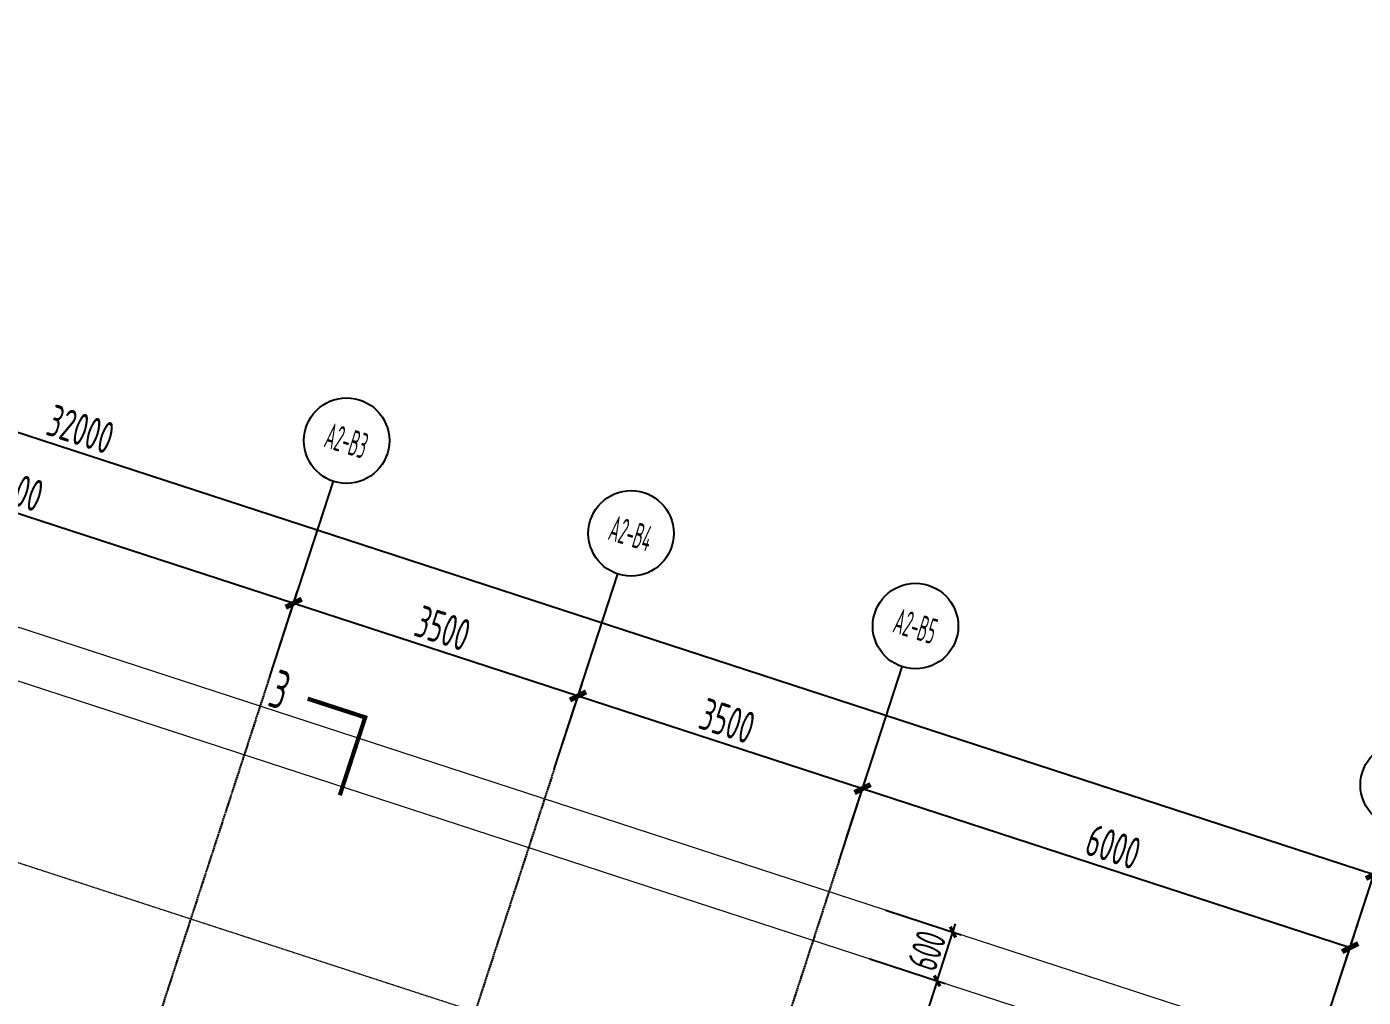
# Model space of a CAD drawing. Header units: millimetres. Extents: x 11639278 to 23698211, y -13072636 to -5537337.
# Drawn here: x 11863174 to 11878810, y -6321917 to -6310563 of the extents above; entities that cross this region are included whole.
import ezdxf
from ezdxf.enums import TextEntityAlignment as Align

# ---------------------------------------------------------------- set-up
doc = ezdxf.new("R2010")
doc.units = ezdxf.units.MM
doc.header["$LTSCALE"] = 10
for name, pattern in [('A2-RG-AXIS$0$CENTER', [2, 1.25, -0.25, 0.25, -0.25]), ('A2-RG-AXIS$0$DOTE', [2.42, 2, -0.2, 0.02, -0.2]), ('A2-RI-F1$0$Overhead 1_16_', [2.579687, 1.5875, -0.992188])]:
    doc.linetypes.add(name, pattern=pattern)
for name, color, linetype in [('A2-RB-F1$0$$34$A-DIMS-100', 1, 'Continuous'), ('A2-RB-F1$0$A-DIMS-100', 1, 'Continuous'), ('A2-RG-AXIS$0$A-AXIS', 1, 'Continuous'), ('A2-RG-AXIS$0$A-DIMS-100', 1, 'Continuous'), ('A2-RG-AXIS$0$A-GRID', 1, 'A2-RG-AXIS$0$CENTER'), ('A2-RG-AXIS$0$A-SYMB', 4, 'Continuous'), ('A2-RI-F1$0$A-SYMB', 4, 'Continuous'), ('A2-RI-F1$0$A-SYMB-AREA', 4, 'Continuous'), ('A2-RI-F1$0$A-SYMB-NAME', 4, 'Continuous')]:
    doc.layers.add(name, color=color, linetype=linetype)
doc.layers.add('A2-RI-F1$0$A-DETL-LLIN', color=3, linetype='Continuous', lineweight=5)
doc.layers.add('A2-RI-F1$0$A-FLOR-OVHD', color=8, linetype='A2-RI-F1$0$Overhead 1_16_', lineweight=5)
doc.styles.add('A2-RB-F1$0$$0$XD2008', font='hzs.shx', dxfattribs={"width": 0.7, "bigfont": 'hztxt.shx'})
doc.styles.add('A2-RB-F1$0$XD2008', font='hzs.shx', dxfattribs={"width": 0.7, "bigfont": 'hztxt.shx'})
doc.styles.add('A2-RG-AXIS$0$ECADI', font='hzs.shx', dxfattribs={"width": 0.7, "bigfont": 'hztxt.shx'})
doc.styles.add('A2-RG-AXIS$0$XD2008', font='hzs.shx', dxfattribs={"width": 0.7, "bigfont": 'hztxt.shx'})
doc.styles.add('A2-RI-F1$0$ECADI', font='hzs.shx', dxfattribs={"width": 0.7, "bigfont": 'hztxt.shx'})
doc.dimstyles.new('A2-RB-F1$0$$0$XD100$0', dxfattribs={"dimscale": 100, "dimtxt": 3.5, "dimasz": 1, "dimexe": 1, "dimexo": 2, "dimgap": 0.5, "dimtad": 1, "dimdec": 0, "dimdsep": 46, "dimtxsty": 'A2-RB-F1$0$$0$XD2008', "dimblk1": 'A2-RB-F1$0$$20$_ArchTick', "dimblk2": 'A2-RB-F1$0$$20$_ArchTick', "dimsah": 1, "dimcen": 2.5, "dimclrt": 4, "dimaunit": 1, "dimadec": 0, "dimazin": 0, "dimtfac": 1, "dimtdec": 0, "dimtix": 1, "dimtmove": 2, "dimatfit": 3, "dimfxl": 0, "dimtolj": 1, "dimtzin": 0, "dimarcsym": 0})
doc.dimstyles.new('A2-RB-F1$0$XD100', dxfattribs={"dimscale": 100, "dimtxt": 3.5, "dimasz": 1.5, "dimexe": 1, "dimexo": 2, "dimgap": 0.5, "dimtad": 1, "dimdec": 0, "dimdsep": 46, "dimtxsty": 'A2-RB-F1$0$XD2008', "dimcen": 2.5, "dimclrt": 4, "dimaunit": 1, "dimadec": 0, "dimazin": 0, "dimtfac": 1, "dimtdec": 0, "dimtix": 1, "dimtmove": 1, "dimatfit": 3, "dimfxl": 0, "dimtolj": 1, "dimtzin": 0, "dimarcsym": 0})
doc.dimstyles.new('A2-RB-F1$0$XD100$0', dxfattribs={"dimscale": 100, "dimtxt": 3.5, "dimasz": 1, "dimexe": 1, "dimexo": 2, "dimgap": 0.5, "dimtad": 1, "dimdec": 0, "dimdsep": 46, "dimtxsty": 'A2-RB-F1$0$XD2008', "dimblk1": 'A2-RB-F1$0$_ArchTick', "dimblk2": 'A2-RB-F1$0$_ArchTick', "dimsah": 1, "dimcen": 2.5, "dimclrt": 4, "dimaunit": 1, "dimadec": 0, "dimazin": 0, "dimtfac": 1, "dimtdec": 0, "dimtix": 1, "dimtmove": 1, "dimatfit": 3, "dimfxl": 0, "dimtolj": 1, "dimtzin": 0, "dimarcsym": 0})
doc.dimstyles.new('A2-RG-AXIS$0$XD150$0', dxfattribs={"dimscale": 150, "dimtxt": 2.5, "dimasz": 1, "dimexe": 1, "dimexo": 2, "dimgap": 0.5, "dimtad": 1, "dimdec": 0, "dimdsep": 46, "dimtxsty": 'A2-RG-AXIS$0$XD2008', "dimblk": 'A2-RG-AXIS$0$_ArchTick', "dimcen": 2.5, "dimclrt": 4, "dimaunit": 1, "dimadec": 0, "dimazin": 0, "dimtfac": 1, "dimtdec": 0, "dimtmove": 2, "dimatfit": 3, "dimfxl": 0, "dimtolj": 1, "dimtzin": 0, "dimarcsym": 0})

# ---------------------------------------------------------------- blocks, each defined once
blk = doc.blocks.new('A2-RI-F1$0$5erhfh')
at = {"layer": 'A2-RI-F1$0$A-SYMB-AREA', "style": 'A2-RI-F1$0$ECADI', "width": 0.7}
blk.add_attdef('340M2', text='', height=2.5, dxfattribs=at).set_placement((0, 1.25), align=Align.MIDDLE_LEFT)
at = {"layer": 'A2-RI-F1$0$A-SYMB-NAME', "style": 'A2-RI-F1$0$ECADI', "width": 0.7}
blk.add_attdef('CHINESENAME', (-12.29, 3.09), '', height=4.5, dxfattribs=at)
blk = doc.blocks.new('A2-RI-F1')
at = {"layer": 'A2-RI-F1$0$A-DETL-LLIN'}
for p, q in [((11879262.4, -6322866.6), (11859586.2, -6316453.2)), ((11878506, -6323251.1), (11859400.3, -6317023.6))]:
    blk.add_line(p, q, dxfattribs=at)
at = {"layer": 'A2-RI-F1$0$A-FLOR-OVHD', "ltscale": 0.3}
blk.add_lwpolyline([(11832501.7, -6353064.2), (11845078.7, -6314477.5), (11879355.1, -6325647.5), (11871959.5, -6348337.9), (11872377.5, -6348345.6), (11867157.7, -6364360), (11832494.4, -6353061.8)], dxfattribs=at)
at = {"layer": 'A2-RI-F1$0$A-SYMB', "const_width": 50}
blk.add_lwpolyline([(11866836.9, -6319553), (11867133.6, -6318642.9), (11866461.7, -6318424)], dxfattribs=at)
ref = blk.add_blockref('A2-RI-F1$0$5erhfh', (11867049.7, -6319177.4), dxfattribs=dict(xscale=100.0000000002661, yscale=100.0000000002661, zscale=100.0000000002661, rotation=341.9467459264774))
ref.add_attrib('CHINESENAME', '3', (11865976.7, -6318502.9), dxfattribs={"layer": 'A2-RI-F1$0$A-SYMB-NAME', "height": 450, "rotation": 341.94675, "style": 'A2-RI-F1$0$ECADI', "width": 0.7})
blk = doc.blocks.new('A2-RG-AXIS$0$_ArchTick')
at = {"color": 0, "linetype": 'ByBlock', "const_width": 0.4}
blk.add_lwpolyline([(-0.5, -0.5), (0.5, 0.5)], dxfattribs=at)
blk = doc.blocks.new('*D815')
at = {"layer": 'A2-RG-AXIS$0$A-DIMS-100', "color": 0, "lineweight": -2, "transparency": 16777216}
for p, q in [((11859455, -6315708), (11859688, -6314995)), ((11859641, -6315138), (11866297, -6317307)), ((11866111, -6317877), (11866343, -6317164))]:
    blk.add_line(p, q, dxfattribs=at)
at = {"layer": 'Defpoints', "color": 0, "transparency": 16777216}
for p in [(11859362, -6315993), (11866297, -6317307), (11866018, -6318163)]:
    blk.add_point(p, dxfattribs=at)
at = {"layer": 'A2-RG-AXIS$0$A-DIMS-100', "color": 0, "lineweight": -2, "transparency": 16777216, "xscale": 150, "yscale": 150, "zscale": 150}
for p, rotation in [((11859641, -6315138), 161.9467459168328), ((11866297, -6317307), 341.9467459168328)]:
    blk.add_blockref('A2-RG-AXIS$0$_ArchTick', p, dxfattribs=dict(at, rotation=rotation))
at = {"layer": 'A2-RG-AXIS$0$A-DIMS-100', "color": 4, "transparency": 16777216, "insert": (11863050, -6315973), "char_height": 375, "attachment_point": 5, "rotation": 341.9467, "style": 'A2-RG-AXIS$0$XD2008'}
blk.add_mtext('\\A1;7000', dxfattribs=at)
blk = doc.blocks.new('*D816')
at = {"layer": 'A2-RG-AXIS$0$A-DIMS-100', "color": 0, "lineweight": -2, "transparency": 16777216}
for p, q in [((11866111, -6317877), (11866343, -6317164)), ((11866297, -6317307), (11869624, -6318392)), ((11869438, -6318962), (11869671, -6318249))]:
    blk.add_line(p, q, dxfattribs=at)
at = {"layer": 'Defpoints', "color": 0, "transparency": 16777216}
for p in [(11866018, -6318163), (11869624, -6318392), (11869345, -6319247)]:
    blk.add_point(p, dxfattribs=at)
at = {"layer": 'A2-RG-AXIS$0$A-DIMS-100', "color": 0, "lineweight": -2, "transparency": 16777216, "xscale": 150, "yscale": 150, "zscale": 150}
for p, rotation in [((11866297, -6317307), 161.9467459168328), ((11869624, -6318392), 341.9467459168328)]:
    blk.add_blockref('A2-RG-AXIS$0$_ArchTick', p, dxfattribs=dict(at, rotation=rotation))
at = {"layer": 'A2-RG-AXIS$0$A-DIMS-100', "color": 4, "transparency": 16777216, "insert": (11868042, -6317600), "char_height": 375, "attachment_point": 5, "rotation": 341.9467, "style": 'A2-RG-AXIS$0$XD2008'}
blk.add_mtext('\\A1;3500', dxfattribs=at)
blk = doc.blocks.new('*D817')
at = {"layer": 'A2-RG-AXIS$0$A-DIMS-100', "color": 0, "lineweight": -2, "transparency": 16777216}
for p, q in [((11869438, -6318962), (11869671, -6318249)), ((11869624, -6318392), (11872952, -6319476)), ((11872766, -6320047), (11872999, -6319334))]:
    blk.add_line(p, q, dxfattribs=at)
at = {"layer": 'Defpoints', "color": 0, "transparency": 16777216}
for p in [(11869345, -6319247), (11872952, -6319476), (11872673, -6320332)]:
    blk.add_point(p, dxfattribs=at)
at = {"layer": 'A2-RG-AXIS$0$A-DIMS-100', "color": 0, "lineweight": -2, "transparency": 16777216, "xscale": 150, "yscale": 150, "zscale": 150}
for p, rotation in [((11869624, -6318392), 161.9467459168328), ((11872952, -6319476), 341.9467459168328)]:
    blk.add_blockref('A2-RG-AXIS$0$_ArchTick', p, dxfattribs=dict(at, rotation=rotation))
at = {"layer": 'A2-RG-AXIS$0$A-DIMS-100', "color": 4, "transparency": 16777216, "insert": (11871370, -6318684), "char_height": 375, "attachment_point": 5, "rotation": 341.9467, "style": 'A2-RG-AXIS$0$XD2008'}
blk.add_mtext('\\A1;3500', dxfattribs=at)
blk = doc.blocks.new('*D818')
at = {"layer": 'A2-RG-AXIS$0$A-DIMS-100', "color": 0, "lineweight": -2, "transparency": 16777216}
for p, q in [((11872766, -6320047), (11872999, -6319334)), ((11872952, -6319476), (11878657, -6321336)), ((11878471, -6321906), (11878703, -6321193))]:
    blk.add_line(p, q, dxfattribs=at)
at = {"layer": 'Defpoints', "color": 0, "transparency": 16777216}
for p in [(11872673, -6320332), (11878657, -6321336), (11878378, -6322191)]:
    blk.add_point(p, dxfattribs=at)
at = {"layer": 'A2-RG-AXIS$0$A-DIMS-100', "color": 0, "lineweight": -2, "transparency": 16777216, "xscale": 150, "yscale": 150, "zscale": 150}
for p, rotation in [((11872952, -6319476), 161.9467459168328), ((11878657, -6321336), 341.9467459168328)]:
    blk.add_blockref('A2-RG-AXIS$0$_ArchTick', p, dxfattribs=dict(at, rotation=rotation))
at = {"layer": 'A2-RG-AXIS$0$A-DIMS-100', "color": 4, "transparency": 16777216, "insert": (11875886, -6320156), "char_height": 375, "attachment_point": 5, "rotation": 341.9467, "style": 'A2-RG-AXIS$0$XD2008'}
blk.add_mtext('\\A1;6000', dxfattribs=at)
blk = doc.blocks.new('*D819')
at = {"layer": 'A2-RG-AXIS$0$A-DIMS-100', "color": 0, "lineweight": -2, "transparency": 16777216}
for p, q in [((11848046, -6311989), (11848557, -6310420)), ((11848511, -6310563), (11878936, -6320480)), ((11878471, -6321906), (11878982, -6320337))]:
    blk.add_line(p, q, dxfattribs=at)
at = {"layer": 'Defpoints', "color": 0, "transparency": 16777216}
for p in [(11847953, -6312274), (11878936, -6320480), (11878378, -6322191)]:
    blk.add_point(p, dxfattribs=at)
at = {"layer": 'A2-RG-AXIS$0$A-DIMS-100', "color": 0, "lineweight": -2, "transparency": 16777216, "xscale": 150, "yscale": 150, "zscale": 150}
for p, rotation in [((11848511, -6310563), 161.9470385083665), ((11878936, -6320480), 341.9470385083665)]:
    blk.add_blockref('A2-RG-AXIS$0$_ArchTick', p, dxfattribs=dict(at, rotation=rotation))
at = {"layer": 'A2-RG-AXIS$0$A-DIMS-100', "color": 4, "transparency": 16777216, "insert": (11863805, -6315272), "char_height": 375, "attachment_point": 5, "rotation": 341.947, "style": 'A2-RG-AXIS$0$XD2008'}
blk.add_mtext('\\A1;32000', dxfattribs=at)
blk = doc.blocks.new('A2-RG-AXIS$0$ECADI-TAG-GRID')
at = {"color": 13}
blk.add_circle((0, 0), 5, dxfattribs=at)
at = {"style": 'A2-RG-AXIS$0$ECADI', "width": 0.7}
blk.add_attdef('GRID', text='', height=5, dxfattribs=at).set_placement((0, 0), align=Align.MIDDLE)
blk = doc.blocks.new('A2-RB-F1$0$_ArchTick')
at = {"color": 0, "linetype": 'ByBlock', "const_width": 0.4}
blk.add_lwpolyline([(-0.5, -0.5), (0.5, 0.5)], dxfattribs=at)
blk = doc.blocks.new('*D1302')
at = {"layer": 'A2-RB-F1$0$A-DIMS-100', "color": 0, "lineweight": -2, "transparency": 16777216}
blk.add_arc((11860858, -6333994), 881, 356.947, 71.947, dxfattribs=at)
at = {"layer": 'Defpoints', "color": 0, "transparency": 16777216}
for p in [(11865253, -6320509), (11861675, -6333664), (11860599, -6333980), (11863185, -6334118), (11852092, -6360886)]:
    blk.add_point(p, dxfattribs=at)
at = {"layer": 'A2-RB-F1$0$A-DIMS-100', "color": 0, "lineweight": -2, "transparency": 16777216, "xscale": 100, "yscale": 100, "zscale": 100}
for p, rotation in [((11861131, -6333156), 161.9470424082289), ((11861738, -6334041), 266.9470404934091)]:
    blk.add_blockref('A2-RB-F1$0$_ArchTick', p, dxfattribs=dict(at, rotation=rotation))
at = {"layer": 'A2-RB-F1$0$A-DIMS-100', "color": 4, "transparency": 16777216, "insert": (11861770, -6333368), "char_height": 350, "attachment_point": 5, "rotation": 304.447, "style": 'A2-RB-F1$0$XD2008'}
blk.add_mtext('\\A1;75°', dxfattribs=at)
blk = doc.blocks.new('*D1303')
at = {"layer": 'A2-RB-F1$0$A-DIMS-100', "color": 0, "lineweight": -2, "transparency": 16777216}
blk.add_arc((11857252, -6345055), 881, 251.947, 326.947, dxfattribs=at)
at = {"layer": 'Defpoints', "color": 0, "transparency": 16777216}
for p in [(11866018, -6318162), (11857035, -6344914), (11857359, -6345930), (11859206, -6346326), (11852857, -6358540)]:
    blk.add_point(p, dxfattribs=at)
at = {"layer": 'A2-RB-F1$0$A-DIMS-100', "color": 0, "lineweight": -2, "transparency": 16777216, "xscale": 100, "yscale": 100, "zscale": 100}
for p, rotation in [((11857991, -6345536), 56.94704049335844), ((11856979, -6345893), 161.9470385784911)]:
    blk.add_blockref('A2-RB-F1$0$_ArchTick', p, dxfattribs=dict(at, rotation=rotation))
at = {"layer": 'A2-RB-F1$0$A-DIMS-100', "color": 4, "transparency": 16777216, "insert": (11857471, -6345674), "char_height": 350, "attachment_point": 5, "rotation": 19.447, "style": 'A2-RB-F1$0$XD2008'}
blk.add_mtext('\\A1;75°', dxfattribs=at)
blk = doc.blocks.new('*D1156')
at = {"layer": 'A2-RB-F1$0$A-DIMS-100', "color": 0, "lineweight": -2, "transparency": 16777216}
blk.add_arc((11857252, -6345055), 881, 251.947, 326.947, dxfattribs=at)
at = {"layer": 'Defpoints', "color": 0, "transparency": 16777216}
for p in [(11866018, -6318162), (11857035, -6344914), (11857359, -6345930), (11859206, -6346326), (11852857, -6358540)]:
    blk.add_point(p, dxfattribs=at)
at = {"layer": 'A2-RB-F1$0$A-DIMS-100', "color": 0, "lineweight": -2, "transparency": 16777216, "xscale": 100, "yscale": 100, "zscale": 100}
for p, rotation in [((11857991, -6345536), 56.94704049335844), ((11856979, -6345893), 161.9470385784911)]:
    blk.add_blockref('A2-RB-F1$0$_ArchTick', p, dxfattribs=dict(at, rotation=rotation))
at = {"layer": 'A2-RB-F1$0$A-DIMS-100', "color": 4, "transparency": 16777216, "insert": (11857471, -6345674), "char_height": 350, "attachment_point": 5, "rotation": 19.447, "style": 'A2-RB-F1$0$XD2008'}
blk.add_mtext('\\A1;75°', dxfattribs=at)
blk = doc.blocks.new('A2-RB-F1$0$$20$_ArchTick')
at = {"color": 0, "linetype": 'ByBlock', "const_width": 0.4}
blk.add_lwpolyline([(-0.5, -0.5), (0.5, 0.5)], dxfattribs=at)
blk = doc.blocks.new('*D1169')
at = {"layer": 'A2-RB-F1$0$$34$A-DIMS-100', "color": 0, "lineweight": -2, "transparency": 16777216}
blk.add_line((11868464, -6327126), (11868325, -6327028), dxfattribs=at)
blk.add_arc((11870088, -6328263), 2053, 71.947, 144.9846, dxfattribs=at)
at = {"layer": 'Defpoints', "color": 0, "transparency": 16777216}
for p in [(11872673, -6320332), (11869042, -6326497), (11868628, -6327240), (11869505, -6327855), (11859513, -6360709)]:
    blk.add_point(p, dxfattribs=at)
at = {"layer": 'A2-RB-F1$0$$34$A-DIMS-100', "color": 0, "lineweight": -2, "transparency": 16777216, "xscale": 100, "yscale": 100, "zscale": 100}
for p, rotation in [((11870724, -6326312), 341.9470385784788), ((11868407, -6327085), 234.9846443395803)]:
    blk.add_blockref('A2-RB-F1$0$$20$_ArchTick', p, dxfattribs=dict(at, rotation=rotation))
at = {"layer": 'A2-RB-F1$0$$34$A-DIMS-100', "color": 4, "transparency": 16777216, "insert": (11869946, -6325880), "char_height": 350, "attachment_point": 5, "rotation": 3.4071, "style": 'A2-RB-F1$0$$0$XD2008'}
blk.add_mtext('\\A1;73°2\'15"', dxfattribs=at)
blk = doc.blocks.new('*D974')
at = {"layer": 'A2-RB-F1$0$A-DIMS-100', "color": 0, "lineweight": -2, "transparency": 16777216}
blk.add_line((11860064, -6357592), (11859254, -6356453), dxfattribs=at)
blk.add_arc((11860382, -6358040), 1848, 71.947, 125.4085, dxfattribs=at)
at = {"layer": 'Defpoints', "color": 0, "transparency": 16777216}
for p in [(11872673, -6320332), (11860390, -6356192), (11860180, -6357755), (11860469, -6358163), (11859513, -6360709)]:
    blk.add_point(p, dxfattribs=at)
at = {"layer": 'A2-RB-F1$0$A-DIMS-100', "color": 0, "lineweight": -2, "transparency": 16777216, "xscale": 100, "yscale": 100, "zscale": 100}
for p, rotation in [((11860955, -6356283), 341.9470385784812), ((11859312, -6356534), 215.4084967038305)]:
    blk.add_blockref('A2-RB-F1$0$_ArchTick', p, dxfattribs=dict(at, rotation=rotation))
at = {"layer": 'A2-RB-F1$0$A-DIMS-100', "color": 4, "transparency": 16777216, "insert": (11860065, -6355958), "char_height": 350, "attachment_point": 5, "rotation": 8.6778, "style": 'A2-RB-F1$0$XD2008'}
blk.add_mtext('\\A1;53°27\'41"', dxfattribs=at)
blk = doc.blocks.new('*D1023')
at = {"layer": 'A2-RB-F1$0$$34$A-DIMS-100', "color": 0, "lineweight": -2, "transparency": 16777216}
blk.add_arc((11866810, -6327027), 3180, 234.6592, 251.947, dxfattribs=at)
at = {"layer": 'Defpoints', "color": 0, "transparency": 16777216}
for p in [(11869345, -6319247), (11865500, -6328874), (11865240, -6329792), (11864227, -6330668), (11856185, -6359624)]:
    blk.add_point(p, dxfattribs=at)
at = {"layer": 'A2-RB-F1$0$$34$A-DIMS-100', "color": 0, "lineweight": -2, "transparency": 16777216, "xscale": 100, "yscale": 100, "zscale": 100}
for p, rotation in [((11864970, -6329621), 144.6591762821716), ((11865824, -6330050), 341.9470385784844)]:
    blk.add_blockref('A2-RB-F1$0$$20$_ArchTick', p, dxfattribs=dict(at, rotation=rotation))
at = {"layer": 'A2-RB-F1$0$$34$A-DIMS-100', "color": 4, "transparency": 16777216, "insert": (11865497, -6329637), "char_height": 350, "attachment_point": 5, "rotation": 333.3031, "style": 'A2-RB-F1$0$$0$XD2008'}
blk.add_mtext('\\A1;17°17\'16"', dxfattribs=at)
blk = doc.blocks.new('*D1067')
at = {"layer": 'A2-RB-F1$0$A-DIMS-100', "color": 0, "lineweight": -2, "transparency": 16777216}
for p, q in [((11873039, -6321469), (11873919, -6321756)), ((11873824, -6321725), (11872584, -6325528)), ((11871799, -6325272), (11872679, -6325559))]:
    blk.add_line(p, q, dxfattribs=at)
at = {"layer": 'Defpoints', "color": 0, "transparency": 16777216}
for p in [(11872849, -6321407), (11871609, -6325210), (11872584, -6325528)]:
    blk.add_point(p, dxfattribs=at)
at = {"layer": 'A2-RB-F1$0$A-DIMS-100', "color": 0, "lineweight": -2, "transparency": 16777216, "xscale": 100, "yscale": 100, "zscale": 100}
for p, rotation in [((11873824, -6321725), 71.94704049335535), ((11872584, -6325528), 251.9470404933554)]:
    blk.add_blockref('A2-RB-F1$0$_ArchTick', p, dxfattribs=dict(at, rotation=rotation))
at = {"layer": 'A2-RB-F1$0$A-DIMS-100', "color": 4, "transparency": 16777216, "insert": (11872990, -6323557), "char_height": 350, "attachment_point": 5, "rotation": 71.947, "style": 'A2-RB-F1$0$XD2008'}
blk.add_mtext('\\A1;4000', dxfattribs=at)
blk = doc.blocks.new('*D1068')
at = {"layer": 'A2-RB-F1$0$A-DIMS-100', "color": 0, "lineweight": -2, "transparency": 16777216}
for p, q in [((11873225, -6320899), (11874105, -6321186)), ((11874010, -6321155), (11874041, -6321059)), ((11873824, -6321725), (11874010, -6321155)), ((11873039, -6321469), (11873919, -6321756)), ((11873824, -6321725), (11873793, -6321820))]:
    blk.add_line(p, q, dxfattribs=at)
at = {"layer": 'Defpoints', "color": 0, "transparency": 16777216}
for p in [(11873035, -6320837), (11874010, -6321155), (11872849, -6321407)]:
    blk.add_point(p, dxfattribs=at)
at = {"layer": 'A2-RB-F1$0$A-DIMS-100', "color": 0, "lineweight": -2, "transparency": 16777216, "xscale": 100, "yscale": 100, "zscale": 100}
for p, rotation in [((11874010, -6321155), 251.9467477729222), ((11873824, -6321725), 71.94674777292217)]:
    blk.add_blockref('A2-RB-F1$0$_ArchTick', p, dxfattribs=dict(at, rotation=rotation))
at = {"layer": 'A2-RB-F1$0$A-DIMS-100', "color": 4, "transparency": 16777216, "insert": (11873703, -6321370), "char_height": 350, "attachment_point": 5, "rotation": 71.9467, "style": 'A2-RB-F1$0$XD2008'}
blk.add_mtext('\\A1;600', dxfattribs=at)
blk = doc.blocks.new('A2-RG-AXIS')
at = {"layer": 'A2-RG-AXIS$0$A-AXIS'}
for p, q in [((11866017.7, -6318162.6), (11866761.5, -6315880.7)), ((11869345.4, -6319247.3), (11870089.2, -6316965.3)), ((11872673.1, -6320331.9), (11873416.9, -6318049.9)), ((11878377.7, -6322191.3), (11879121.5, -6319909.3))]:
    blk.add_line(p, q, dxfattribs=at)
at = {"layer": 'A2-RG-AXIS$0$A-GRID', "linetype": 'A2-RG-AXIS$0$DOTE'}
for p, q in [((11866017.6, -6318162.5), (11852857, -6358539.7)), ((11869345.5, -6319247.1), (11856184.8, -6359624.4)), ((11872673.2, -6320331.8), (11859512.5, -6360709))]:
    blk.add_line(p, q, dxfattribs=at)
at = {"layer": 'A2-RG-AXIS$0$A-SYMB'}
ref = blk.add_blockref('A2-RG-AXIS$0$ECADI-TAG-GRID', (11866916.4, -6315405.3), dxfattribs=dict(at, xscale=100.0000000000341, yscale=100.0000000000341, zscale=100.0000000000341, rotation=342.7200000000827))
ref.add_attrib('GRID', 'A2-B3', dxfattribs={"layer": '0', "extrusion": (0, 0, -1), "height": 300, "rotation": 17.28, "style": 'A2-RG-AXIS$0$ECADI', "text_generation_flag": 2, "width": 0.5}).set_placement((-11866916.4, -6315405.3), align=Align.MIDDLE)
ref = blk.add_blockref('A2-RG-AXIS$0$ECADI-TAG-GRID', (11870244.1, -6316489.9), dxfattribs=dict(at, xscale=100.0000000000341, yscale=100.0000000000341, zscale=100.0000000000341, rotation=342.7200000000827))
ref.add_attrib('GRID', 'A2-B4', dxfattribs={"layer": '0', "extrusion": (0, 0, -1), "height": 300, "rotation": 17.28, "style": 'A2-RG-AXIS$0$ECADI', "text_generation_flag": 2, "width": 0.5}).set_placement((-11870244.1, -6316489.9), align=Align.MIDDLE)
ref = blk.add_blockref('A2-RG-AXIS$0$ECADI-TAG-GRID', (11873571.8, -6317574.5), dxfattribs=dict(at, xscale=100.0000000000341, yscale=100.0000000000341, zscale=100.0000000000341, rotation=342.7200000000827))
ref.add_attrib('GRID', 'A2-B5', dxfattribs={"layer": '0', "extrusion": (0, 0, -1), "height": 300, "rotation": 17.28, "style": 'A2-RG-AXIS$0$ECADI', "text_generation_flag": 2, "width": 0.5}).set_placement((-11873571.8, -6317574.5), align=Align.MIDDLE)
ref = blk.add_blockref('A2-RG-AXIS$0$ECADI-TAG-GRID', (11879276.7, -6319434), dxfattribs=dict(at, xscale=100.0000000000341, yscale=100.0000000000341, zscale=100.0000000000341, rotation=342.7200000000827))
ref.add_attrib('GRID', 'A2-B6', dxfattribs={"layer": '0', "extrusion": (0, 0, -1), "height": 300, "rotation": 17.28, "style": 'A2-RG-AXIS$0$ECADI', "text_generation_flag": 2, "width": 0.5}).set_placement((-11879276.7, -6319434), align=Align.MIDDLE)
at = {"layer": 'A2-RG-AXIS$0$A-DIMS-100'}
dim = blk.add_aligned_dim(p1=(11847953.1, -6312274.5), p2=(11878378.1, -6322191.3), distance=1800, dimstyle='A2-RG-AXIS$0$XD150$0', dxfattribs=at)
dim.commit()
dim.dimension.update_dxf_attribs({"geometry": '*D819', "text_midpoint": (11863804.8, -6315271.9)})
for base, p1, p2, picture, middle in [((11866296.6, -6317306.9), (11859362.4, -6315993.2), (11866017.7, -6318162.6), '*D815', (11863050.3, -6315972.7)), ((11869624.3, -6318391.5), (11866017.7, -6318162.6), (11869345.4, -6319247.3), '*D816', (11868041.8, -6317599.6)), ((11872952, -6319476.2), (11869345.4, -6319247.3), (11872673.2, -6320331.8), '*D817', (11871369.5, -6318684.3)), ((11878657, -6321335.7), (11872673.2, -6320331.8), (11878378.1, -6322191.3), '*D818', (11875885.8, -6320156.4))]:
    dim = blk.add_linear_dim(base=base, p1=p1, p2=p2, angle=161.94675, dimstyle='A2-RG-AXIS$0$XD150$0', dxfattribs=at)
    dim.commit()
    dim.dimension.update_dxf_attribs({"geometry": picture, "text_midpoint": middle})
blk = doc.blocks.new('A2-RB-F1')
at = {"layer": 'A2-RB-F1$0$$34$A-DIMS-100'}
dim = blk.add_angular_dim_2l(base=(11865239.9637, -6329792.4693), line1=((11869345.4615, -6319247.1425), (11856184.818, -6359624.4055)), line2=((11865499.9231, -6328873.8154), (11864227.3573, -6330668.4119)), dimstyle='A2-RB-F1$0$$0$XD100$0', override={"dimadec": 4}, dxfattribs=at)
dim.commit()
dim.dimension.update_dxf_attribs({"geometry": '*D1023', "text_midpoint": (11865497.0433, -6329637.0909)})
dim = blk.add_angular_dim_2l(base=(11869041.9879, -6326497.1393), line1=((11869504.9173, -6327854.6145), (11868628.1715, -6327240.3602)), line2=((11872673.1655, -6320331.7808), (11859512.522, -6360709.0437)), dimstyle='A2-RB-F1$0$$0$XD100$0', override={"dimadec": 4}, dxfattribs=at)
dim.commit()
dim.dimension.update_dxf_attribs({"geometry": '*D1169', "text_midpoint": (11869946.1066, -6325879.6784), "dimtype": 130})
at = {"layer": 'A2-RB-F1$0$A-DIMS-100'}
for base, line1, line2, override, picture, middle in [((11857358.9, -6345929.8), ((11857035.3, -6344913.8), (11859206, -6346326.3)), ((11866017.6, -6318162.5), (11852857, -6358539.7)), {"dimasz": 1, "dimblk1": 'A2-RB-F1$0$_ArchTick', "dimblk2": 'A2-RB-F1$0$_ArchTick', "dimsah": 1}, '*D1303', (11857470.8, -6345673.8)), ((11857358.9, -6345929.8), ((11857035.3, -6344913.8), (11859206, -6346326.3)), ((11866017.6, -6318162.5), (11852857, -6358539.7)), {"dimasz": 1, "dimblk1": 'A2-RB-F1$0$_ArchTick', "dimblk2": 'A2-RB-F1$0$_ArchTick', "dimsah": 1}, '*D1156', (11857470.8, -6345673.8)), ((11860389.8983, -6356192.4221), ((11860179.6251, -6357754.9847), (11860469.3261, -6358162.5056)), ((11872673.1655, -6320331.7808), (11859512.522, -6360709.0437)), {"dimasz": 1, "dimblk1": 'A2-RB-F1$0$_ArchTick', "dimblk2": 'A2-RB-F1$0$_ArchTick', "dimsah": 1, "dimadec": 4}, '*D974', (11860064.6301, -6355958.1837)), ((11861675, -6333664.3), ((11860599.1, -6333979.9), (11863185.3, -6334117.8)), ((11852092.2, -6360886.2), (11865252.8, -6320508.9)), {"dimasz": 1, "dimblk1": 'A2-RB-F1$0$_ArchTick', "dimblk2": 'A2-RB-F1$0$_ArchTick', "dimsah": 1}, '*D1302', (11861769.9, -6333367.9))]:
    dim = blk.add_angular_dim_2l(base=base, line1=line1, line2=line2, dimstyle='A2-RB-F1$0$XD100', override=override, dxfattribs=at)
    dim.commit()
    dim.dimension.update_dxf_attribs({"geometry": picture, "text_midpoint": middle})
dim = blk.add_aligned_dim(p1=(11872848.6, -6321407.1), p2=(11873034.6, -6320836.6), distance=-1025.9, dimstyle='A2-RB-F1$0$XD100', override={"dimasz": 1, "dimblk1": 'A2-RB-F1$0$_ArchTick', "dimblk2": 'A2-RB-F1$0$_ArchTick', "dimsah": 1}, dxfattribs=at)
dim.commit()
dim.dimension.update_dxf_attribs({"geometry": '*D1068', "text_midpoint": (11873703, -6321370.1)})
dim = blk.add_aligned_dim(p1=(11872848.6, -6321407.1), p2=(11871609, -6325210.1), distance=1025.9, dimstyle='A2-RB-F1$0$XD100$0', dxfattribs=at)
dim.commit()
dim.dimension.update_dxf_attribs({"geometry": '*D1067', "text_midpoint": (11872990.3, -6323556.8)})

msp = doc.modelspace()

# ---------------------------------------------------------------- block references
for name in ['A2-RI-F1', 'A2-RB-F1', 'A2-RG-AXIS']:
    msp.add_blockref(name, (0, 0))

doc.saveas('drawing.dxf')
